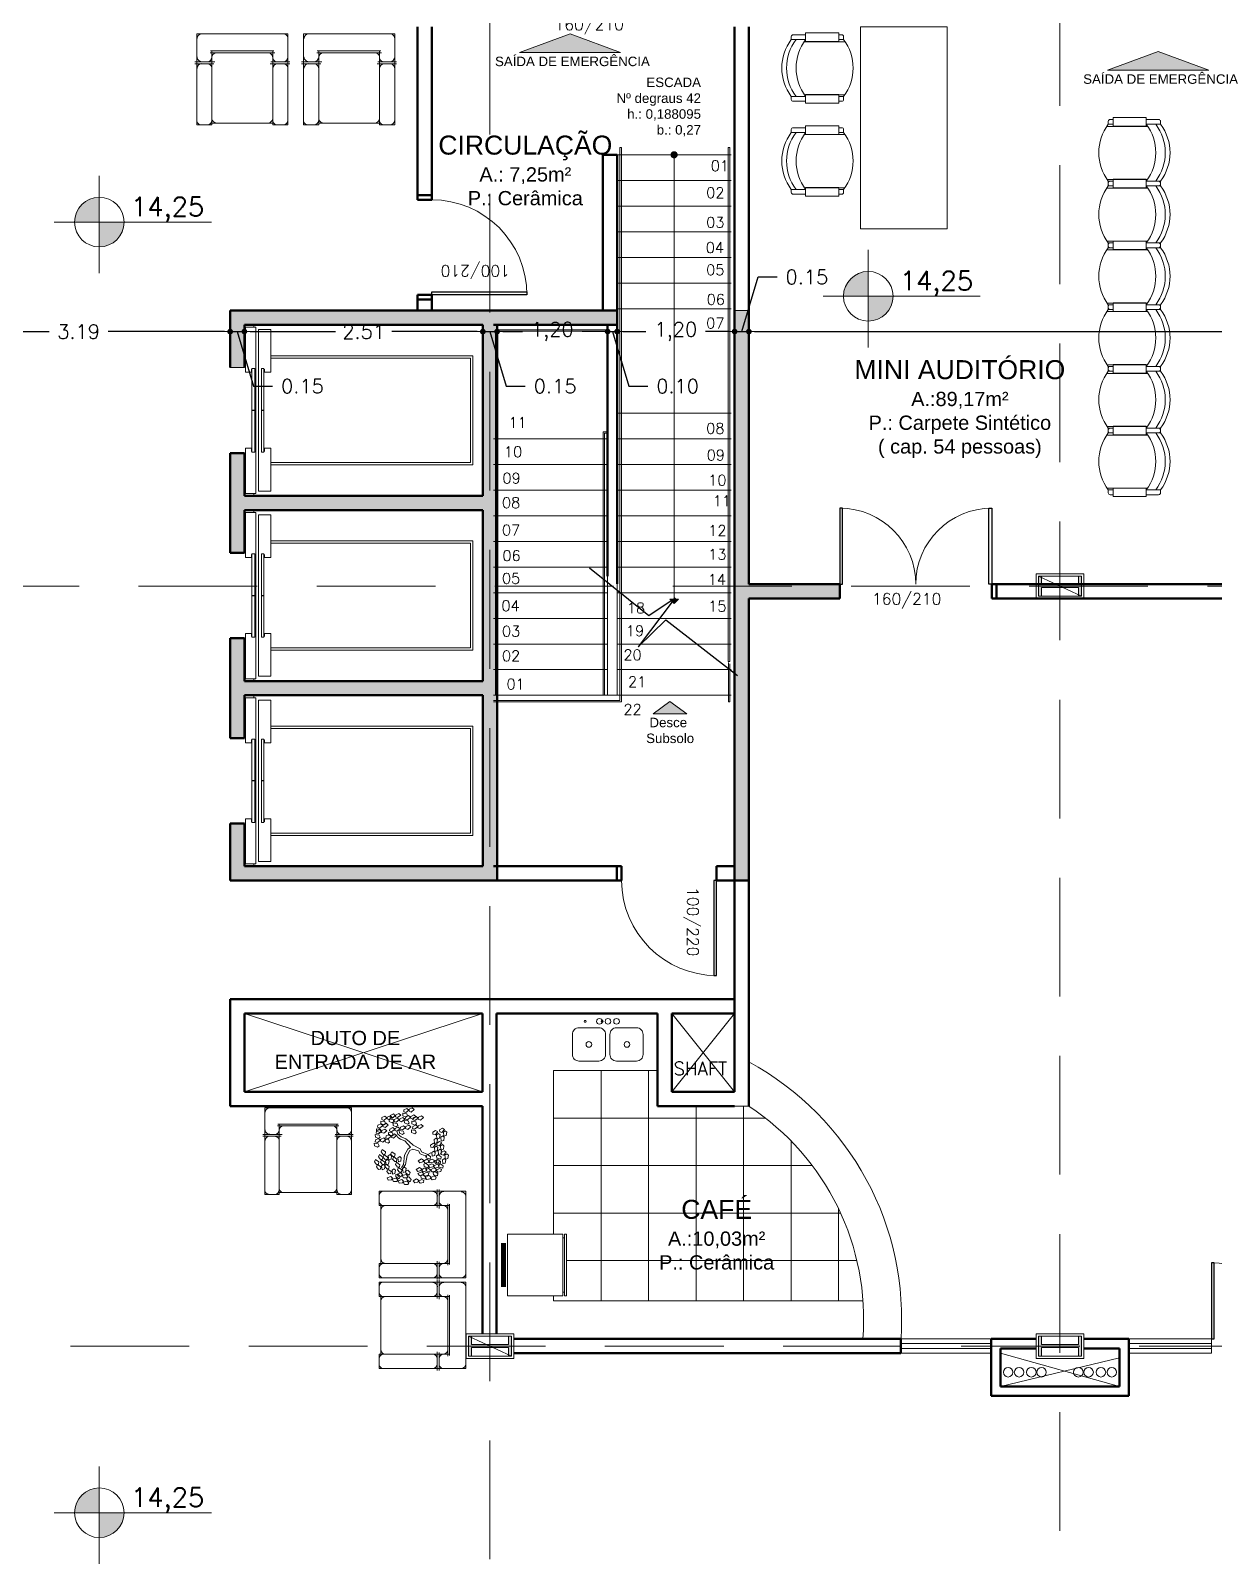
# Model space of a CAD drawing. Header units: millimetres. Extents: x 873 to 1072, y 159 to 369.
# Drawn here: x 946.45 to 958.9, y 314.03 to 330.17 of the extents above; entities that cross this region are included whole.
import ezdxf

# ---------------------------------------------------------------- set-up
doc = ezdxf.new("R2010")
doc.units = ezdxf.units.MM
doc.header["$LTSCALE"] = 10
doc.header["$PDMODE"] = 34
doc.linetypes.add('DASHDOT', pattern=[25.4, 12.7, -6.35, 0, -6.35])
doc.linetypes.add('DASHED2', pattern=[0.375, 0.25, -0.125])
doc.layers.get('0').update_dxf_attribs({"color": 90})
for name, color, linetype, lineweight in [('cinza 03', 252, 'Continuous', 13), ('COR1', 90, 'Continuous', 13), ('COR2', 90, 'Continuous', 9), ('COTA', 90, 'Continuous', 9), ('DIMS', 90, 'Continuous', 9), ('LIFTELE', 16, 'Continuous', 20), ('linha estutura', 252, 'Continuous', 13), ('MOB', 90, 'Continuous', 13), ('MOBILIAR', 90, 'Continuous', 13), ('PAREDES', 50, 'Continuous', 50), ('PAREDES 2', 50, 'Continuous', 50), ('Pilares', 16, 'Continuous', 20), ('Piso', 90, 'Continuous', 13), ('pn 02', 16, 'Continuous', 20), ('PN-01', 90, 'Continuous', 13), ('PN-03', 180, 'Continuous', 30), ('texto', 16, 'Continuous', 20), ('WALLS', 90, 'Continuous', 15)]:
    doc.layers.add(name, color=color, linetype=linetype, lineweight=lineweight)
doc.styles.get("Standard").update_dxf_attribs({"font": 'simplex.shx'})
doc.dimstyles.new('1-100', dxfattribs={"dimtxt": 0.15, "dimasz": 0.06, "dimexe": 0.2, "dimexo": 0.1, "dimgap": 0.1, "dimtad": 0, "dimzin": 0, "dimdsep": 46, "dimtxsty": 'Standard', "dimblk": 'DOT', "dimcen": 0.09, "dimclrd": 90, "dimclre": 90, "dimclrt": 16, "dimadec": 0, "dimazin": 0, "dimtfac": 1, "dimtofl": 0, "dimtmove": 0, "dimatfit": 3, "dimldrblk": 'DOT', "dimfxl": 0, "dimtolj": 1, "dimtzin": 0, "dimarcsym": 0})

# ---------------------------------------------------------------- blocks, each defined once
blk = doc.blocks.new('LIFTPLAN')
at = {"layer": 'LIFTELE', "color": 7, "linetype": 'Continuous'}
for p, q in [((-575, 0), (-575, 2125)), ((-575, 2125), (575, 2125)), ((-550, 0), (-550, 2100)), ((-550, 2100), (550, 2100)), ((550, 0), (550, 2100)), ((575, 0), (575, 2125)), ((-850, 0), (-400, 0)), ((-850, -130), (-850, 0)), ((-400, 0), (-400, -69)), ((400, 0), (850, 0)), ((400, -69), (400, 0)), ((850, 0), (850, -130)), ((875, -160), (-875, -160)), ((-875, -160), (-875, -269)), ((850, -130), (-850, -130)), ((-2, -75), (-439, -75)), ((-439, -75), (-439, -100)), ((-439, -100), (-2, -100)), ((-400, -69), (-432, -69)), ((-2, -100), (-2, -75)), ((2, -75), (439, -75)), ((2, -100), (2, -75)), ((439, -100), (2, -100)), ((432, -69), (400, -69)), ((439, -75), (439, -100)), ((875, -269), (875, -160)), ((-875, -180), (-900, -180)), ((-875, -269), (-400, -269)), ((-439, -170), (-2, -170)), ((-439, -200), (-439, -170)), ((-2, -200), (-439, -200)), ((-400, -206), (-432, -206)), ((-400, -269), (-400, -206)), ((-2, -170), (-2, -200)), ((439, -170), (2, -170)), ((2, -170), (2, -200)), ((2, -200), (439, -200)), ((400, -206), (400, -269)), ((432, -206), (400, -206)), ((400, -269), (875, -269)), ((439, -200), (439, -170)), ((900, -180), (875, -180))]:
    blk.add_line(p, q, dxfattribs=at)
blk = doc.blocks.new('sofa1l')
at = {"layer": 'COR1'}
for p, q in [((-0.339, 0.74), (0.341, 0.74)), ((-0.336, 0.76), (0.333, 0.76)), ((-0.32, -0.02), (-0.32, 0.76)), ((0.32, 0.76), (0.32, -0.02)), ((-0.5, 0.644), (-0.288, 0.644)), ((-0.5, 0.624), (-0.298, 0.624)), ((0.295, 0.624), (0.5, 0.624)), ((0.302, 0.644), (0.5, 0.644))]:
    blk.add_line(p, q, dxfattribs=at)
for centre, start, end in [((-0.424, 0.89), 90, 180), ((0.43, 0.89), 360, 90), ((-0.425, 0.696), 180, 270), ((-0.37, 0.694), 270, 360), ((-0.27, 0.69), 90, 180), ((0.27, 0.69), 360, 90), ((0.37, 0.694), 180, 270), ((0.43, 0.694), 270, 360), ((-0.425, 0.576), 90, 180), ((-0.37, 0.574), 360, 90), ((0.37, 0.574), 90, 180), ((0.43, 0.574), 360, 90), ((-0.43, 0.03), 180, 270), ((-0.37, 0.03), 270, 360), ((-0.27, 0.05), 180, 270), ((0.27, 0.05), 270, 360), ((0.37, 0.03), 180, 270), ((0.43, 0.03), 270, 360)]:
    blk.add_arc(centre, 0.05, start, end, dxfattribs=at)
at = {"layer": 'COR2'}
for p, q in [((-0.48, 0.94), (0.48, 0.94)), ((-0.48, -0.02), (-0.48, 0.94)), ((0.48, 0.94), (0.48, -0.02)), ((0.32, 0), (-0.32, 0)), ((-0.32, -0.02), (-0.48, -0.02)), ((0.48, -0.02), (0.32, -0.02))]:
    blk.add_line(p, q, dxfattribs=at)
blk = doc.blocks.new('geladeira')
at = {"layer": 'COR2'}
for p, q in [((-0.02, -0.05), (-0.02, 0)), ((-0.01, -0.05), (-0.01, 0)), ((0, -0.05), (0, 0)), ((0.01, -0.05), (0.01, 0)), ((0.02, -0.05), (0.02, 0)), ((0.03, -0.05), (0.03, 0)), ((0.04, -0.05), (0.04, 0)), ((0.05, -0.05), (0.05, 0)), ((0.06, -0.05), (0.06, 0)), ((0.07, -0.05), (0.07, 0)), ((0.08, -0.05), (0.08, 0)), ((0.09, -0.05), (0.09, 0)), ((0.1, -0.05), (0.1, 0)), ((0.11, -0.05), (0.11, 0)), ((0.12, -0.05), (0.12, 0)), ((0.13, -0.05), (0.13, 0)), ((0.14, -0.05), (0.14, 0)), ((0.15, -0.05), (0.15, 0)), ((0.16, -0.05), (0.16, 0)), ((0.17, -0.05), (0.17, 0)), ((0.18, -0.05), (0.18, 0)), ((0.19, -0.05), (0.19, 0)), ((0.2, -0.05), (0.2, 0)), ((0.21, -0.05), (0.21, 0)), ((0.22, -0.05), (0.22, 0)), ((0.23, -0.05), (0.23, 0)), ((0.24, -0.05), (0.24, 0)), ((0.25, -0.05), (0.25, 0)), ((0.26, -0.05), (0.26, 0)), ((0.27, -0.05), (0.27, 0)), ((0.28, -0.05), (0.28, 0)), ((0.29, -0.05), (0.29, 0)), ((0.3, -0.05), (0.3, 0)), ((0.31, -0.05), (0.31, 0)), ((0.32, -0.05), (0.32, 0)), ((0.33, -0.05), (0.33, 0)), ((0.34, -0.05), (0.34, 0)), ((0.35, -0.05), (0.35, 0)), ((0.36, -0.05), (0.36, 0)), ((0.37, -0.05), (0.37, 0)), ((0.38, -0.05), (0.38, 0)), ((0.39, -0.05), (0.39, 0)), ((0.4, -0.05), (0.4, 0)), ((0.41, -0.05), (0.41, 0)), ((0.42, -0.05), (0.42, 0)), ((0.43, -0.05), (0.43, 0)), ((0.53, -0.07), (-0.12, -0.07)), ((-0.12, -0.07), (-0.12, -0.65)), ((0.53, -0.65), (0.53, -0.07)), ((-0.12, -0.65), (0.53, -0.65)), ((-0.12, -0.67), (0.53, -0.67)), ((-0.12, -0.67), (-0.12, -0.69)), ((-0.12, -0.69), (0.53, -0.69)), ((-0.08, -0.65), (-0.08, -0.67)), ((0.49, -0.67), (0.49, -0.65)), ((0.53, -0.69), (0.53, -0.67))]:
    blk.add_line(p, q, dxfattribs=at)
blk = doc.blocks.new('CADEIRA AUDI')
at = {"layer": 'MOBILIAR'}
for p, q in [((0.1, 0.33), (0.1, 0.3)), ((0.15, 0.35), (0.12, 0.35)), ((0.5, 0.37), (0.15, 0.37)), ((0.15, 0.28), (0.15, 0.37)), ((0.5, 0.28), (0.5, 0.37)), ((0.63, 0.35), (0.5, 0.35)), ((0.65, 0.3), (0.65, 0.33)), ((0.084, 0.277), (0.516, 0.277)), ((0.15, 0.3), (0.1, 0.3)), ((0.5, 0.28), (0.15, 0.28)), ((0.65, 0.3), (0.5, 0.3)), ((0.087, -0.283), (0.513, -0.283)), ((0.1, -0.3), (0.15, -0.3)), ((0.1, -0.3), (0.1, -0.33)), ((0.15, -0.28), (0.5, -0.28)), ((0.15, -0.37), (0.15, -0.28)), ((0.5, -0.37), (0.5, -0.28)), ((0.5, -0.3), (0.65, -0.3)), ((0.65, -0.33), (0.65, -0.3)), ((0.12, -0.35), (0.15, -0.35)), ((0.15, -0.37), (0.5, -0.37)), ((0.5, -0.35), (0.63, -0.35))]:
    blk.add_line(p, q, dxfattribs=at)
for centre, radius, start, end in [((0.12, 0.33), 0.02, 90, 180), ((0.63, 0.33), 0.02, 0, 90), ((0.5, 0), 0.5, 143.1301, 216.8699), ((0.1, 0), 0.5, 323.1301, 36.8699), ((0.2, 0), 0.5, 323.1301, 36.8699), ((0.25, 0), 0.5, 323.1301, 36.8699), ((0.12, -0.33), 0.02, 180, 270), ((0.63, -0.33), 0.02, 270, 0)]:
    blk.add_arc(centre, radius, start, end, dxfattribs=at)
blk = doc.blocks.new('L', base_point=(1.368, 0.591))
for p, q in [((1.275, 0.567), (1.306, 0.592)), ((1.288, 0.517), (1.275, 0.567)), ((1.281, 0.65), (1.312, 0.675)), ((1.294, 0.6), (1.281, 0.65)), ((1.317, 0.508), (1.288, 0.517)), ((1.322, 0.591), (1.294, 0.6)), ((1.306, 0.592), (1.336, 0.538)), ((1.312, 0.675), (1.342, 0.621)), ((1.336, 0.538), (1.317, 0.508)), ((1.342, 0.621), (1.322, 0.591)), ((1.337, 0.489), (1.356, 0.548)), ((1.376, 0.484), (1.337, 0.489)), ((1.356, 0.548), (1.391, 0.554)), ((1.404, 0.527), (1.376, 0.484)), ((1.391, 0.554), (1.404, 0.527))]:
    blk.add_line(p, q)
blk = doc.blocks.new('Árvore-13')
for p, q in [((0.572, 0.715), (0.607, 0.819)), ((-0.795, 0.302), (-0.961, 0.415)), ((-0.795, 0.406), (-0.953, 0.499)), ((-0.357, 0.349), (-0.795, 0.406)), ((-0.366, 0.227), (-0.795, 0.302)), ((-0.129, 0.105), (-0.366, 0.227)), ((-0.068, 0.19), (-0.357, 0.349)), ((-0.068, -0.036), (-0.129, 0.105)), ((0.029, 0.068), (-0.068, 0.19)), ((0.029, 0.068), (0.318, 0.331)), ((0.116, -0.055), (0.283, 0.133)), ((0.283, 0.133), (0.423, 0.284)), ((0.318, 0.331), (0.405, 0.537)), ((0.405, 0.537), (0.484, 0.659)), ((0.423, 0.284), (0.502, 0.509)), ((0.484, 0.659), (0.572, 0.715)), ((0.502, 0.509), (0.633, 0.668)), ((0.633, 0.668), (0.782, 0.715)), ((-0.296, -0.392), (-0.418, -0.693)), ((-0.199, -0.449), (-0.313, -0.74)), ((-0.147, -0.299), (-0.296, -0.392)), ((-0.05, -0.383), (-0.199, -0.449)), ((-0.068, -0.036), (-0.147, -0.299)), ((0.116, -0.055), (-0.05, -0.383)), ((-0.313, -0.74), (-0.243, -0.89))]:
    blk.add_line(p, q)
at = {"xscale": 3.048, "yscale": 3.048, "zscale": 3.048}
for p, rotation in [((-0.716, 1.448), 295.0165150851705), ((-0.488, 1.26), 295.0165150851705), ((-0.252, 1.138), 295.0165150851705), ((0.169, 1.448), 190.1248425347958), ((0.581, 1.401), 190.1248425347958), ((0.852, 1.344), 190.1248425347958), ((1.211, 1.147), 190.1248425347958), ((-1.303, 0.884), 347.8021081598379), ((-1.128, 0.415), 347.8021081598379), ((-0.926, 0.959), 295.0165150851705), ((-0.848, 0.462), 295.0165150851705), ((-0.348, 0.687), 295.0165150851705), ((0.353, 0.95), 190.1248425347958), ((0.677, 0.781), 190.1248425347958), ((1.124, 0.565), 190.1248425347958), ((1.317, 0.753), 190.1248425347958), ((-1.443, 0.368), 347.8021081598379), ((0.765, 0.274), 190.1248425347958), ((0.8, -0.299), 190.1248425347958), ((1.203, -0.317), 190.1248425347958), ((1.246, 0.039), 190.1248425347958), ((1.579, 0.114), 190.1248425347958), ((-0.103, -0.899), 66.16076666471405), ((-0.453, -1.397), 66.16076666471405), ((-0.015, -1.19), 66.16076666471405), ((0.502, -1.003), 66.16076666471405), ((0.616, -1.322), 66.16076666471405)]:
    blk.add_blockref('L', p, dxfattribs=dict(at, rotation=rotation))
for p in [(-1.391, -0.308), (-1.233, -0.881), (-1.049, -0.533), (-0.848, -0.449), (-0.445, -0.543), (-0.874, -1.134), (-0.672, -1.021), (-0.453, -1.04)]:
    blk.add_blockref('L', p, dxfattribs=at)
blk = doc.blocks.new('_DOT')
at = {"color": 0, "linetype": 'ByBlock'}
blk.add_line((-0.5, 0), (-1, 0), dxfattribs=at)
at = {"color": 0, "linetype": 'ByBlock', "const_width": 0.5}
blk.add_lwpolyline([(-0.25, 0, 1), (0.25, 0, 1)], format="xyb", close=True, dxfattribs=at)
blk = doc.blocks.new('*D75')
at = {"layer": 'COTA', "color": 90, "lineweight": -2}
for p, q in [((945.355, 326.977), (945.355, 326.806)), ((945.415, 327.006), (946.639, 327.006)), ((948.485, 327.006), (947.26, 327.006)), ((948.545, 326.977), (948.545, 326.806))]:
    blk.add_line(p, q, dxfattribs=at)
at = {"layer": 'Defpoints', "color": 0}
for p in [(945.355, 327.077), (948.545, 327.077), (948.545, 327.006)]:
    blk.add_point(p, dxfattribs=at)
at = {"layer": 'COTA', "color": 90, "lineweight": -2, "xscale": 0.06, "yscale": 0.06, "zscale": 0.06, "rotation": 180}
blk.add_blockref('_DOT', (945.355, 327.006), dxfattribs=at)
at = {"layer": 'COTA', "color": 90, "lineweight": -2, "xscale": 0.06, "yscale": 0.06, "zscale": 0.06}
blk.add_blockref('_DOT', (948.545, 327.006), dxfattribs=at)
at = {"layer": 'COTA', "color": 16, "insert": (946.95, 327.006), "char_height": 0.15, "attachment_point": 5}
blk.add_mtext('\\A1;3.19', dxfattribs=at)
blk = doc.blocks.new('*D76')
at = {"layer": 'COTA', "color": 90, "lineweight": -2}
for p, q in [((948.485, 327.006), (948.425, 327.006)), ((948.545, 327.006), (948.695, 327.006)), ((948.545, 326.977), (948.545, 326.806)), ((948.62, 327.006), (948.792, 326.431)), ((948.695, 326.977), (948.695, 326.806)), ((948.755, 327.006), (948.815, 327.006)), ((948.792, 326.431), (948.992, 326.431))]:
    blk.add_line(p, q, dxfattribs=at)
at = {"layer": 'Defpoints', "color": 0}
for p in [(948.545, 327.077), (948.695, 327.077), (948.695, 327.006)]:
    blk.add_point(p, dxfattribs=at)
at = {"layer": 'COTA', "color": 90, "lineweight": -2, "xscale": 0.06, "yscale": 0.06, "zscale": 0.06}
blk.add_blockref('_DOT', (948.545, 327.006), dxfattribs=at)
at = {"layer": 'COTA', "color": 90, "lineweight": -2, "xscale": 0.06, "yscale": 0.06, "zscale": 0.06, "rotation": 180}
blk.add_blockref('_DOT', (948.695, 327.006), dxfattribs=at)
at = {"layer": 'COTA', "color": 16, "insert": (949.306, 326.431), "char_height": 0.15, "attachment_point": 5}
blk.add_mtext('\\A1;0.15', dxfattribs=at)
blk = doc.blocks.new('*D77')
at = {"layer": 'COTA', "color": 90, "lineweight": -2}
for p, q in [((948.695, 326.977), (948.695, 326.806)), ((948.755, 327.006), (949.653, 327.006)), ((951.145, 327.006), (950.246, 327.006)), ((951.205, 326.977), (951.205, 326.806))]:
    blk.add_line(p, q, dxfattribs=at)
at = {"layer": 'Defpoints', "color": 0}
for p in [(948.695, 327.077), (951.205, 327.077), (951.205, 327.006)]:
    blk.add_point(p, dxfattribs=at)
at = {"layer": 'COTA', "color": 90, "lineweight": -2, "xscale": 0.06, "yscale": 0.06, "zscale": 0.06, "rotation": 180}
blk.add_blockref('_DOT', (948.695, 327.006), dxfattribs=at)
at = {"layer": 'COTA', "color": 90, "lineweight": -2, "xscale": 0.06, "yscale": 0.06, "zscale": 0.06}
blk.add_blockref('_DOT', (951.205, 327.006), dxfattribs=at)
at = {"layer": 'COTA', "color": 16, "insert": (949.95, 327.006), "char_height": 0.15, "attachment_point": 5}
blk.add_mtext('\\A1;2.51', dxfattribs=at)
blk = doc.blocks.new('*D78')
at = {"layer": 'COTA', "color": 90, "lineweight": -2}
for p, q in [((951.145, 327.006), (951.085, 327.006)), ((951.205, 327.006), (951.355, 327.006)), ((951.205, 326.977), (951.205, 326.806)), ((951.28, 327.006), (951.452, 326.431)), ((951.355, 326.977), (951.355, 326.806)), ((951.415, 327.006), (951.475, 327.006)), ((951.452, 326.431), (951.652, 326.431))]:
    blk.add_line(p, q, dxfattribs=at)
at = {"layer": 'Defpoints', "color": 0}
for p in [(951.205, 327.077), (951.355, 327.077), (951.355, 327.006)]:
    blk.add_point(p, dxfattribs=at)
at = {"layer": 'COTA', "color": 90, "lineweight": -2, "xscale": 0.06, "yscale": 0.06, "zscale": 0.06}
blk.add_blockref('_DOT', (951.205, 327.006), dxfattribs=at)
at = {"layer": 'COTA', "color": 90, "lineweight": -2, "xscale": 0.06, "yscale": 0.06, "zscale": 0.06, "rotation": 180}
blk.add_blockref('_DOT', (951.355, 327.006), dxfattribs=at)
at = {"layer": 'COTA', "color": 16, "insert": (951.966, 326.431), "char_height": 0.15, "attachment_point": 5}
blk.add_mtext('\\A1;0.15', dxfattribs=at)
blk = doc.blocks.new('*D79')
at = {"layer": 'COTA', "color": 90, "lineweight": -2}
for p, q in [((951.355, 326.977), (951.355, 326.806)), ((951.415, 327.006), (951.622, 327.006)), ((952.458, 327.006), (952.25, 327.006)), ((952.518, 326.977), (952.518, 326.806))]:
    blk.add_line(p, q, dxfattribs=at)
at = {"layer": 'Defpoints', "color": 0}
for p in [(951.355, 327.077), (952.518, 327.077), (952.518, 327.006)]:
    blk.add_point(p, dxfattribs=at)
at = {"layer": 'COTA', "color": 90, "lineweight": -2, "xscale": 0.06, "yscale": 0.06, "zscale": 0.06, "rotation": 180}
blk.add_blockref('_DOT', (951.355, 327.006), dxfattribs=at)
at = {"layer": 'COTA', "color": 90, "lineweight": -2, "xscale": 0.06, "yscale": 0.06, "zscale": 0.06}
blk.add_blockref('_DOT', (952.518, 327.006), dxfattribs=at)
at = {"layer": 'COTA', "color": 16, "insert": (951.936, 327.006), "char_height": 0.15, "attachment_point": 5}
blk.add_mtext('\\A1;1,20', dxfattribs=at)
blk = doc.blocks.new('*D80')
at = {"layer": 'COTA', "color": 90, "lineweight": -2}
for p, q in [((952.458, 327.006), (952.398, 327.006)), ((952.518, 327.006), (952.618, 327.006)), ((952.518, 326.977), (952.518, 326.806)), ((952.568, 327.006), (952.74, 326.431)), ((952.618, 326.977), (952.618, 326.806)), ((952.678, 327.006), (952.738, 327.006)), ((952.74, 326.431), (952.94, 326.431))]:
    blk.add_line(p, q, dxfattribs=at)
at = {"layer": 'Defpoints', "color": 0}
for p in [(952.518, 327.077), (952.618, 327.077), (952.618, 327.006)]:
    blk.add_point(p, dxfattribs=at)
at = {"layer": 'COTA', "color": 90, "lineweight": -2, "xscale": 0.06, "yscale": 0.06, "zscale": 0.06}
blk.add_blockref('_DOT', (952.518, 327.006), dxfattribs=at)
at = {"layer": 'COTA', "color": 90, "lineweight": -2, "xscale": 0.06, "yscale": 0.06, "zscale": 0.06, "rotation": 180}
blk.add_blockref('_DOT', (952.618, 327.006), dxfattribs=at)
at = {"layer": 'COTA', "color": 16, "insert": (953.255, 326.431), "char_height": 0.15, "attachment_point": 5}
blk.add_mtext('\\A1;0.10', dxfattribs=at)
blk = doc.blocks.new('*D81')
at = {"layer": 'COTA', "color": 90, "lineweight": -2}
for p, q in [((952.618, 326.977), (952.618, 326.806)), ((952.678, 327.006), (952.922, 327.006)), ((953.795, 327.006), (953.55, 327.006)), ((953.855, 326.977), (953.855, 326.806))]:
    blk.add_line(p, q, dxfattribs=at)
at = {"layer": 'Defpoints', "color": 0}
for p in [(952.618, 327.077), (953.855, 327.077), (953.855, 327.006)]:
    blk.add_point(p, dxfattribs=at)
at = {"layer": 'COTA', "color": 90, "lineweight": -2, "xscale": 0.06, "yscale": 0.06, "zscale": 0.06, "rotation": 180}
blk.add_blockref('_DOT', (952.618, 327.006), dxfattribs=at)
at = {"layer": 'COTA', "color": 90, "lineweight": -2, "xscale": 0.06, "yscale": 0.06, "zscale": 0.06}
blk.add_blockref('_DOT', (953.855, 327.006), dxfattribs=at)
at = {"layer": 'COTA', "color": 16, "insert": (953.236, 327.006), "char_height": 0.15, "attachment_point": 5}
blk.add_mtext('\\A1;1,20', dxfattribs=at)
blk = doc.blocks.new('*D82')
at = {"layer": 'COTA', "color": 90, "lineweight": -2}
for p, q in [((953.93, 327.006), (954.102, 327.581)), ((954.102, 327.581), (954.302, 327.581)), ((954.005, 327.106), (954.005, 327.206)), ((953.795, 327.006), (953.735, 327.006)), ((953.855, 327.006), (954.005, 327.006)), ((953.855, 326.977), (953.855, 326.806)), ((954.065, 327.006), (954.125, 327.006))]:
    blk.add_line(p, q, dxfattribs=at)
at = {"layer": 'Defpoints', "color": 0}
for p in [(953.855, 327.077), (954.005, 327.006), (954.005, 327.006)]:
    blk.add_point(p, dxfattribs=at)
at = {"layer": 'COTA', "color": 90, "lineweight": -2, "xscale": 0.06, "yscale": 0.06, "zscale": 0.06}
blk.add_blockref('_DOT', (953.855, 327.006), dxfattribs=at)
at = {"layer": 'COTA', "color": 90, "lineweight": -2, "xscale": 0.06, "yscale": 0.06, "zscale": 0.06, "rotation": 180}
blk.add_blockref('_DOT', (954.005, 327.006), dxfattribs=at)
at = {"layer": 'COTA', "color": 16, "insert": (954.616, 327.581), "char_height": 0.15, "attachment_point": 5}
blk.add_mtext('\\A1;0.15', dxfattribs=at)
blk = doc.blocks.new('*D83')
at = {"layer": 'COTA', "color": 90, "lineweight": -2}
for p, q in [((954.005, 327.106), (954.005, 327.206)), ((954.065, 327.006), (961.219, 327.006)), ((969.145, 327.006), (961.99, 327.006)), ((969.205, 326.906), (969.205, 326.806))]:
    blk.add_line(p, q, dxfattribs=at)
at = {"layer": 'Defpoints', "color": 0}
for p in [(954.005, 327.006), (969.205, 327.006), (969.205, 327.006)]:
    blk.add_point(p, dxfattribs=at)
at = {"layer": 'COTA', "color": 90, "lineweight": -2, "xscale": 0.06, "yscale": 0.06, "zscale": 0.06, "rotation": 180}
blk.add_blockref('_DOT', (954.005, 327.006), dxfattribs=at)
at = {"layer": 'COTA', "color": 90, "lineweight": -2, "xscale": 0.06, "yscale": 0.06, "zscale": 0.06}
blk.add_blockref('_DOT', (969.205, 327.006), dxfattribs=at)
at = {"layer": 'COTA', "color": 16, "insert": (961.605, 327.006), "char_height": 0.15, "attachment_point": 5}
blk.add_mtext('\\A1;15.20', dxfattribs=at)

msp = doc.modelspace()

# ---------------------------------------------------------------- hatches: boundary and pattern name
at = {"layer": 'cinza 03'}
h = msp.add_hatch(color=256, dxfattribs=at)
h.paths.add_polyline_path([(947.168, 328.419, 0.414214), (946.907, 328.158), (947.168, 328.158)])
h.paths.add_polyline_path([(947.168, 327.896, 0.414214), (947.43, 328.158), (947.168, 328.158)])
h = msp.add_hatch(color=256, dxfattribs=at)
h.paths.add_polyline_path([(955.262, 327.64, 0.414214), (955, 327.378), (955.262, 327.378)])
h.paths.add_polyline_path([(955.262, 327.117, 0.414214), (955.523, 327.378), (955.262, 327.378)])
h = msp.add_hatch(color=256, dxfattribs=at)
h.paths.add_polyline_path([(951.28, 327.227), (948.545, 327.227), (948.545, 326.627), (948.695, 326.627), (948.695, 327.077), (951.205, 327.077), (951.205, 325.277), (948.695, 325.277), (948.695, 325.727), (948.545, 325.727), (948.545, 324.677), (948.695, 324.677), (948.695, 325.127), (951.205, 325.127), (951.205, 324.327), (951.28, 324.327)])
h.paths.add_polyline_path([(952.618, 327.227), (951.28, 327.227), (951.28, 324.327), (951.338, 324.327), (951.338, 327.025), (951.355, 327.025), (951.355, 327.077), (952.618, 327.077)])
h.paths.add_polyline_path([(951.28, 324.327), (951.205, 324.327), (951.205, 323.327), (948.695, 323.327), (948.695, 323.777), (948.545, 323.777), (948.545, 322.727), (948.695, 322.727), (948.695, 323.177), (951.205, 323.177), (951.205, 321.377), (948.695, 321.377), (948.695, 321.827), (948.545, 321.827), (948.545, 321.227), (951.28, 321.227)])
h.paths.add_polyline_path([(951.355, 323.177), (951.338, 323.177), (951.338, 324.327), (951.28, 324.327), (951.28, 321.227), (951.355, 321.227)])
h.paths.add_polyline_path([(954.005, 324.197), (954.962, 324.197), (954.962, 324.327), (953.855, 324.327), (953.855, 321.227), (954.005, 321.227)])
h.paths.add_polyline_path([(954.005, 327.077), (954.005, 327.227), (953.855, 327.227), (953.855, 324.327), (954.962, 324.327), (954.962, 324.347), (954.005, 324.347)])
h = msp.add_hatch(dxfattribs=at)
h.set_pattern_fill('_USER', color=256, scale=0.5, style=0, double=1, pattern_type=0)
h.set_pattern_definition([(0, (951.9496, 319.22663), (0, 0.5), []), (90, (951.9496, 319.22663), (-0.5, 3e-17), [])])
h.paths.add_polyline_path([(954.005, 318.852), (953.855, 318.852), (953.045, 318.852), (953.045, 319.227), (951.95, 319.227), (951.95, 317.505), (952.046, 317.505), (952.046, 317.465), (952.066, 317.465), (952.066, 317.505), (952.086, 317.505), (952.086, 316.855), (952.066, 316.855), (952.066, 316.895), (952.046, 316.895), (952.046, 316.855), (951.95, 316.855), (951.95, 316.802), (955.207, 316.802, 0.234375)])
h.paths.add_polyline_path([(953.023, 317.916), (954.309, 317.916), (954.309, 316.944), (953.023, 316.944)], flags=24)
h = msp.add_hatch(color=256, dxfattribs=at)
h.paths.add_polyline_path([(947.168, 314.833, 0.414214), (946.907, 314.572), (947.168, 314.572)])
h.paths.add_polyline_path([(947.168, 314.31, 0.414214), (947.43, 314.572), (947.168, 314.572)])
at = {"layer": 'Pilares'}
for points in [[(957.055, 324.432), (957.055, 324.222), (957.085, 324.222), (957.085, 324.312), (957.475, 324.312), (957.475, 324.222), (957.505, 324.222), (957.505, 324.432), (957.475, 324.432), (957.475, 324.342), (957.085, 324.342), (957.085, 324.432)], [(951.055, 316.432), (951.055, 316.222), (951.085, 316.222), (951.085, 316.312), (951.475, 316.312), (951.475, 316.222), (951.505, 316.222), (951.505, 316.432), (951.475, 316.432), (951.475, 316.342), (951.085, 316.342), (951.085, 316.432)], [(957.055, 316.432), (957.055, 316.222), (957.085, 316.222), (957.085, 316.312), (957.475, 316.312), (957.475, 316.222), (957.505, 316.222), (957.505, 316.432), (957.475, 316.432), (957.475, 316.342), (957.085, 316.342), (957.085, 316.432)]]:
    msp.add_hatch(color=256, dxfattribs=at).paths.add_polyline_path(points)
at = {"layer": 'PN-01'}
for points in [[(952.123, 330.141), (951.59, 329.943), (952.655, 329.943)], [(958.314, 329.956), (957.781, 329.758), (958.846, 329.758)], [(953.218, 324.144), (953.173, 324.19), (953.263, 324.19)], [(953.174, 323.113), (953.352, 322.982), (952.997, 322.982)]]:
    msp.add_hatch(color=256, dxfattribs=at).paths.add_polyline_path(points)

# ---------------------------------------------------------------- linework, layer by layer
at = {"layer": 'cinza 03'}
for p, q in [((953.855, 327.227), (954.005, 327.227)), ((952.943, 323.717), (952.95, 323.717)), ((951.2, 319.827), (948.695, 319.002)), ((948.695, 319.827), (951.2, 319.002)), ((953.195, 319.827), (953.855, 319.002)), ((953.855, 319.827), (953.195, 319.002)), ((958.874, 316.402), (958.874, 316.252)), ((957.905, 315.902), (956.655, 316.252)), ((956.655, 315.902), (957.905, 316.202))]:
    msp.add_line(p, q, dxfattribs=at)
for centre in [(956.734, 316.051), (956.849, 316.051), (956.978, 316.051), (957.086, 316.051), (957.473, 316.051), (957.581, 316.051), (957.711, 316.051), (957.825, 316.051)]:
    msp.add_circle(centre, 0.05, dxfattribs=at)
for centre, radius, start, end in [((950.668, 327.393), 1, 0, 90), ((954.962, 324.347), 0.8, 0, 90), ((956.562, 324.347), 0.8, 90, 180), ((953.666, 321.227), 1, 180, 270), ((958.874, 316.402), 0.8, 0, 90)]:
    msp.add_arc(centre, radius, start, end, dxfattribs=at)
at = {"layer": 'COTA'}
for p, q in [((947.168, 328.645), (947.168, 327.62)), ((946.694, 328.158), (948.347, 328.158)), ((955.262, 327.866), (955.262, 326.84)), ((954.787, 327.378), (956.44, 327.378)), ((947.168, 315.06), (947.168, 314.034)), ((946.694, 314.572), (948.347, 314.572))]:
    msp.add_line(p, q, dxfattribs=at)
for centre in [(947.168, 328.158), (955.262, 327.378), (947.168, 314.572)]:
    msp.add_circle(centre, 0.261, dxfattribs=at)
at = {"layer": 'linha estutura', "linetype": 'DASHED2', "ltscale": 0.5}
for p, q in [((957.28, 301.256), (957.28, 331.656)), ((951.28, 300.957), (951.28, 331.556)), ((904.456, 324.327), (989.796, 324.327)), ((907.49, 316.327), (990.814, 316.327))]:
    msp.add_line(p, q, dxfattribs=at)
at = {"layer": 'MOB'}
for p, q in [((951.95, 319.227), (951.95, 317.505)), ((953.045, 319.227), (951.95, 319.227)), ((951.95, 316.855), (951.95, 316.802)), ((955.207, 316.802), (951.95, 316.802))]:
    msp.add_line(p, q, dxfattribs=at)
for points in [[(952.497, 319.397), (952.497, 319.607, 0.414214), (952.427, 319.677), (952.217, 319.677, 0.414214), (952.147, 319.607), (952.147, 319.397, 0.414214), (952.217, 319.327), (952.427, 319.327, 0.414214)], [(952.542, 319.397), (952.542, 319.607, -0.414214), (952.612, 319.677), (952.822, 319.677, -0.414214), (952.892, 319.607), (952.892, 319.397, -0.414214), (952.822, 319.327), (952.612, 319.327, -0.414214)]]:
    msp.add_lwpolyline(points, format="xyb", close=True, dxfattribs=at)
for centre, radius in [((952.281, 319.745), 0.01), ((952.432, 319.745), 0.03), ((952.461, 319.745), 0.01), ((952.522, 319.745), 0.03), ((952.612, 319.745), 0.03), ((952.321, 319.502), 0.03), ((952.722, 319.502), 0.03)]:
    msp.add_circle(centre, radius, dxfattribs=at)
for radius, end in [(3.074, 61.5269), (2.674, 56.766)]:
    msp.add_arc((952.539, 316.615), radius, 355.4249, end, dxfattribs=at)
at = {"layer": 'PAREDES'}
for p, q in [((950.668, 328.443), (950.518, 328.443)), ((950.668, 328.393), (950.518, 328.393)), ((950.668, 328.393), (950.518, 328.393)), ((950.668, 328.393), (950.518, 328.393)), ((950.668, 327.393), (950.518, 327.393)), ((950.668, 327.393), (950.518, 327.393)), ((950.668, 327.343), (950.518, 327.343)), ((951.318, 321.377), (952.666, 321.377)), ((952.616, 321.227), (952.616, 321.377)), ((952.666, 321.227), (952.666, 321.377)), ((952.666, 321.227), (952.666, 321.377)), ((952.666, 321.227), (952.666, 321.377)), ((953.666, 321.227), (953.666, 321.377)), ((953.666, 321.227), (953.666, 321.377)), ((953.666, 321.377), (953.855, 321.377)), ((951.318, 321.227), (952.666, 321.227)), ((953.666, 321.227), (954.005, 321.227))]:
    msp.add_line(p, q, dxfattribs=at)
at = {"layer": 'PAREDES', "linetype": 'Continuous'}
msp.add_line((951.355, 327.077), (951.355, 321.227), dxfattribs=at)
at = {"layer": 'PAREDES 2'}
for p, q in [((950.518, 328.393), (950.518, 330.214)), ((950.668, 328.393), (950.668, 330.214)), ((953.855, 330.214), (953.855, 327.227)), ((954.005, 330.214), (954.005, 324.347)), ((952.468, 327.227), (952.468, 328.867)), ((952.618, 328.867), (952.468, 328.867)), ((952.618, 324.35), (952.618, 328.867)), ((950.518, 327.227), (950.518, 327.393)), ((950.668, 327.227), (950.668, 327.393)), ((948.545, 327.227), (948.545, 326.627)), ((948.545, 327.227), (952.618, 327.227)), ((953.855, 327.227), (953.855, 321.227)), ((954.005, 327.227), (954.005, 324.347)), ((951.205, 327.077), (948.695, 327.077)), ((948.695, 327.077), (948.695, 326.627)), ((951.205, 325.277), (951.205, 327.077)), ((951.318, 327.077), (952.618, 327.077)), ((952.518, 324.43), (952.518, 327.077)), ((954.005, 324.347), (954.005, 327.077)), ((954.005, 324.347), (954.005, 327.077)), ((948.545, 325.727), (948.695, 325.727)), ((948.545, 325.727), (948.545, 324.677)), ((948.695, 325.727), (948.695, 325.277)), ((948.695, 325.277), (951.205, 325.277)), ((948.695, 325.127), (951.205, 325.127)), ((948.695, 325.127), (948.695, 324.677)), ((951.205, 325.127), (951.205, 323.327)), ((948.545, 324.677), (948.695, 324.677)), ((954.005, 324.347), (954.962, 324.347)), ((954.962, 324.347), (954.962, 324.197)), ((956.562, 324.347), (956.562, 324.197)), ((956.562, 324.347), (969.355, 324.347)), ((956.612, 324.347), (956.612, 324.197)), ((954.005, 319.002), (954.005, 324.197)), ((954.005, 324.197), (954.962, 324.197)), ((954.005, 319.002), (954.005, 324.197)), ((954.005, 324.197), (954.005, 319.002)), ((954.005, 324.197), (954.005, 318.852)), ((956.562, 324.197), (966.055, 324.197)), ((948.695, 323.777), (948.545, 323.777)), ((948.545, 323.777), (948.545, 322.727)), ((948.695, 323.777), (948.695, 323.327)), ((951.205, 323.327), (948.695, 323.327)), ((951.205, 323.177), (948.695, 323.177)), ((948.695, 323.177), (948.695, 322.727)), ((951.205, 321.377), (951.205, 323.177)), ((948.695, 322.727), (948.545, 322.727)), ((948.545, 321.827), (948.695, 321.827)), ((948.545, 321.827), (948.545, 321.227)), ((948.695, 321.827), (948.695, 321.377)), ((951.205, 321.377), (948.695, 321.377)), ((948.695, 321.377), (951.205, 321.377)), ((951.355, 321.227), (948.545, 321.227)), ((953.855, 321.227), (953.855, 319.002)), ((953.855, 319.977), (948.545, 319.977)), ((948.545, 319.977), (948.545, 318.852)), ((948.695, 319.827), (948.695, 319.002)), ((951.2, 319.827), (948.695, 319.827)), ((951.2, 319.827), (951.2, 319.002)), ((951.35, 319.827), (951.35, 316.457)), ((953.045, 319.827), (951.35, 319.827)), ((953.045, 319.827), (953.045, 318.852)), ((953.855, 319.827), (953.195, 319.827)), ((953.195, 319.827), (953.195, 319.002)), ((953.855, 319.002), (953.855, 319.364)), ((948.695, 319.002), (951.2, 319.002)), ((950.945, 319.002), (951.2, 319.002)), ((953.195, 319.002), (953.855, 319.002)), ((948.545, 318.852), (951.2, 318.852)), ((951.2, 318.852), (951.2, 316.457)), ((953.045, 318.852), (953.855, 318.852)), ((955.606, 316.402), (951.53, 316.402)), ((955.606, 316.402), (955.606, 316.252)), ((956.555, 315.802), (956.555, 316.402)), ((956.555, 316.402), (957.03, 316.402)), ((956.655, 315.902), (956.655, 316.302)), ((956.655, 316.302), (957.03, 316.302)), ((957.53, 316.402), (958.005, 316.402)), ((957.53, 316.302), (957.905, 316.302)), ((957.905, 315.902), (957.905, 316.302)), ((958.005, 315.802), (958.005, 316.402)), ((955.606, 316.252), (951.53, 316.252)), ((958.005, 315.802), (956.555, 315.802)), ((957.905, 315.902), (956.655, 315.902))]:
    msp.add_line(p, q, dxfattribs=at)
at = {"layer": 'Pilares'}
for p, q in [((957.03, 324.457), (957.03, 324.197)), ((957.03, 324.457), (957.53, 324.457)), ((957.055, 324.432), (957.505, 324.432)), ((957.505, 324.222), (957.055, 324.432)), ((957.53, 324.457), (957.53, 324.197)), ((957.03, 324.197), (957.53, 324.197)), ((957.055, 324.222), (957.505, 324.222)), ((951.03, 316.457), (951.03, 316.197)), ((951.03, 316.457), (951.53, 316.457)), ((951.055, 316.432), (951.505, 316.432)), ((951.505, 316.222), (951.055, 316.432)), ((951.53, 316.457), (951.53, 316.197)), ((957.03, 316.457), (957.03, 316.197)), ((957.03, 316.457), (957.53, 316.457)), ((957.055, 316.432), (957.505, 316.432)), ((957.53, 316.457), (957.53, 316.197)), ((951.03, 316.197), (951.53, 316.197)), ((951.055, 316.222), (951.505, 316.222)), ((957.03, 316.197), (957.53, 316.197)), ((957.055, 316.222), (957.505, 316.222))]:
    msp.add_line(p, q, dxfattribs=at)
at = {"layer": 'Pilares', "linetype": 'Continuous'}
for p, q in [((957.085, 324.342), (957.085, 324.432)), ((957.085, 324.342), (957.475, 324.342)), ((957.475, 324.342), (957.475, 324.432)), ((957.085, 324.222), (957.085, 324.312)), ((957.085, 324.312), (957.475, 324.312)), ((957.475, 324.222), (957.475, 324.312)), ((951.085, 316.342), (951.085, 316.432)), ((951.475, 316.342), (951.475, 316.432)), ((957.085, 316.342), (957.085, 316.432)), ((957.475, 316.342), (957.475, 316.432)), ((951.085, 316.342), (951.475, 316.342)), ((951.085, 316.222), (951.085, 316.312)), ((951.085, 316.312), (951.475, 316.312)), ((951.475, 316.222), (951.475, 316.312)), ((957.085, 316.342), (957.475, 316.342)), ((957.085, 316.222), (957.085, 316.312)), ((957.085, 316.312), (957.475, 316.312)), ((957.475, 316.222), (957.475, 316.312))]:
    msp.add_line(p, q, dxfattribs=at)
for points in [[(957.085, 324.432), (957.055, 324.432), (957.055, 324.222), (957.085, 324.222)], [(957.475, 324.222), (957.505, 324.222), (957.505, 324.432), (957.475, 324.432)], [(951.085, 316.432), (951.055, 316.432), (951.055, 316.222), (951.085, 316.222)], [(951.475, 316.222), (951.505, 316.222), (951.505, 316.432), (951.475, 316.432)], [(957.085, 316.432), (957.055, 316.432), (957.055, 316.222), (957.085, 316.222)], [(957.475, 316.222), (957.505, 316.222), (957.505, 316.432), (957.475, 316.432)]]:
    msp.add_lwpolyline(points, dxfattribs=at)
at = {"layer": 'Piso'}
msp.add_lwpolyline([(955.181, 330.214), (956.091, 330.214), (956.091, 328.087), (955.181, 328.087)], close=True, dxfattribs=at)
at = {"layer": 'pn 02'}
for p, q in [((952.618, 328.867), (953.818, 328.867)), ((952.618, 328.597), (953.818, 328.597)), ((952.618, 328.327), (953.818, 328.327)), ((952.618, 328.057), (953.818, 328.057)), ((952.618, 327.787), (953.818, 327.787)), ((952.618, 327.517), (953.818, 327.517)), ((952.618, 327.247), (953.818, 327.247)), ((952.618, 326.147), (953.818, 326.147)), ((952.618, 325.877), (953.818, 325.877)), ((952.618, 325.607), (953.818, 325.607)), ((952.618, 325.337), (953.818, 325.337)), ((952.618, 325.067), (953.818, 325.067)), ((952.618, 324.797), (953.818, 324.797)), ((952.618, 324.527), (953.818, 324.527)), ((952.734, 324.257), (953.818, 324.257)), ((953.146, 323.987), (953.818, 323.987)), ((953.539, 323.717), (953.818, 323.717)), ((952.665, 323.107), (952.648, 323.107)), ((953.806, 323.107), (953.79, 323.107))]:
    msp.add_line(p, q, dxfattribs=at)
for points in [[(952.648, 324.326), (952.648, 328.943), (952.665, 328.943), (952.665, 324.313)], [(951.338, 323.177), (951.338, 327.025), (952.518, 327.025)], [(952.518, 327.009), (951.355, 327.009), (951.355, 323.177)], [(952.471, 323.177), (952.471, 325.951), (952.518, 325.951)], [(952.518, 325.935), (952.487, 325.935), (952.487, 323.177)], [(951.318, 323.123), (952.648, 323.123), (952.648, 324.326)], [(952.665, 324.313), (952.665, 323.107)], [(953.79, 323.107), (953.79, 323.522)], [(953.806, 323.51), (953.806, 323.107)], [(952.665, 323.107), (951.318, 323.107)]]:
    msp.add_lwpolyline(points, dxfattribs=at)
msp.add_lwpolyline([(953.787, 328.943), (953.803, 328.943), (953.803, 323.532), (953.787, 323.532)], close=True, dxfattribs=at)
at = {"layer": 'PN-01'}
for p, q in [((953.218, 328.867), (953.218, 324.167)), ((951.318, 325.877), (952.518, 325.877)), ((951.318, 325.607), (952.518, 325.607)), ((951.318, 325.337), (952.518, 325.337)), ((951.318, 325.067), (952.518, 325.067)), ((951.318, 324.797), (952.518, 324.797)), ((951.318, 324.527), (952.518, 324.527)), ((952.518, 323.177), (952.518, 324.43)), ((952.618, 323.177), (952.618, 324.35)), ((951.318, 324.257), (952.518, 324.257)), ((952.618, 324.257), (952.734, 324.257)), ((951.318, 323.987), (952.518, 323.987)), ((952.618, 323.987), (953.146, 323.987)), ((951.318, 323.717), (952.518, 323.717)), ((952.618, 323.717), (953.539, 323.717)), ((951.318, 323.447), (952.518, 323.447)), ((952.618, 323.447), (953.818, 323.447)), ((951.318, 323.177), (952.518, 323.177)), ((952.518, 323.177), (952.618, 323.177)), ((952.618, 323.177), (953.818, 323.177))]:
    msp.add_line(p, q, dxfattribs=at)
at = {"layer": 'PN-01', "linetype": 'DASHDOT'}
for p, q in [((953.855, 318.852), (954.005, 318.852)), ((956.555, 316.402), (955.606, 316.402)), ((956.555, 316.352), (955.606, 316.352)), ((956.555, 316.302), (955.606, 316.302)), ((958.874, 316.402), (958.005, 316.402)), ((958.874, 316.352), (958.005, 316.352)), ((958.874, 316.302), (958.005, 316.302)), ((956.555, 316.252), (955.606, 316.252)), ((958.874, 316.252), (958.005, 316.252))]:
    msp.add_line(p, q, dxfattribs=at)
at = {"layer": 'PN-01'}
for points in [[(952.123, 330.141), (951.59, 329.943), (952.655, 329.943)], [(958.314, 329.956), (957.781, 329.758), (958.846, 329.758)], [(953.218, 324.144), (953.173, 324.19), (953.263, 324.19)], [(953.174, 323.113), (953.352, 322.982), (952.997, 322.982)]]:
    msp.add_lwpolyline(points, close=True, dxfattribs=at)
at = {"layer": 'PN-01', "const_width": 0.0375}
msp.add_lwpolyline([(953.237, 328.867, -1), (953.199, 328.867, -1)], format="xyb", close=True, dxfattribs=at)
at = {"layer": 'PN-03'}
for points in [[(950.668, 327.393), (950.668, 327.423), (951.668, 327.423), (951.668, 327.393)], [(954.962, 324.347), (954.992, 324.347), (954.992, 325.147), (954.962, 325.147)], [(956.562, 324.347), (956.532, 324.347), (956.532, 325.147), (956.562, 325.147)], [(953.666, 321.227), (953.636, 321.227), (953.636, 320.227), (953.666, 320.227)], [(958.874, 316.402), (958.904, 316.402), (958.904, 317.202), (958.874, 317.202)]]:
    msp.add_lwpolyline(points, close=True, dxfattribs=at)
msp.add_lwpolyline([(952.328, 324.518), (952.951, 324.018), (953.228, 324.203), (952.841, 323.689), (953.13, 323.972), (953.887, 323.385)], dxfattribs=at)
at = {"layer": 'WALLS', "linetype": 'Continuous'}
for p, q in [((948.695, 326.627), (948.695, 327.077)), ((948.695, 326.627), (948.545, 326.627)), ((948.695, 325.277), (948.695, 325.727)), ((948.695, 325.127), (948.695, 324.677)), ((948.695, 323.777), (948.695, 323.327)), ((948.695, 322.727), (948.695, 323.177)), ((948.695, 321.377), (948.695, 321.827))]:
    msp.add_line(p, q, dxfattribs=at)

# ---------------------------------------------------------------- block references
at = {"rotation": 359.9999999999837}
for p in [(948.673, 329.201), (949.797, 329.201)]:
    msp.add_blockref('sofa1l', p, dxfattribs=at)
at = {"xscale": 0.95, "yscale": 0.95, "zscale": 0.95}
for p, rotation in [((949.365, 317.942), 359.9999999999837), ((950.132, 317.501), 269.9999999999837), ((950.132, 316.545), 269.9999999999837)]:
    msp.add_blockref('sofa1l', p, dxfattribs=dict(at, rotation=rotation))
at = {"layer": 'cinza 03', "xscale": -1}
for p in [(955.102, 329.78), (955.102, 328.802)]:
    msp.add_blockref('CADEIRA AUDI', p, dxfattribs=at)
at = {"layer": 'cinza 03'}
for p in [(957.688, 328.889), (957.688, 328.239), (957.688, 327.589), (957.688, 326.939), (957.688, 326.289), (957.688, 325.639)]:
    msp.add_blockref('CADEIRA AUDI', p, dxfattribs=at)
at = {"layer": 'cinza 03', "xscale": 0.2239999999999873, "yscale": 0.2239999999999873, "zscale": 0.224, "rotation": 90}
msp.add_blockref('Árvore-13', (950.459, 318.415), dxfattribs=at)
at = {"layer": 'DIMS', "yscale": 0.001, "zscale": 0.001, "rotation": 270}
for p, xscale in [((948.975, 326.177), -0.001), ((948.975, 324.227), 0.001), ((948.975, 322.277), -0.001)]:
    msp.add_blockref('LIFTPLAN', p, dxfattribs=dict(at, xscale=xscale))
at = {"layer": 'MOB', "rotation": 90}
msp.add_blockref('geladeira', (951.396, 316.975), dxfattribs=at)

# ---------------------------------------------------------------- texts
at = {"layer": 'COTA'}
for p in [(947.501, 328.221), (955.594, 327.441), (947.501, 314.635)]:
    msp.add_text('14,25', height=0.2, dxfattribs=at).set_placement(p)
for s, insert, char_height, width, attachment_point in [('{\\fArial|b0|i0|c0|p34;SAÍDA DE EMERGÊNCIA}', (952.148, 329.9), 0.1, 1.75232, 2), ('{\\fArial|b0|i0|c0|p34;ESCADA\\PNº degraus 42\\Ph.: 0,188095\\Pb.: 0,27}', (953.501, 329.061), 0.1, 1.367, 9), ('{\\fArial|b0|i0|c0|p34;SAÍDA DE EMERGÊNCIA}', (958.339, 329.714), 0.1, 1.75232, 2), ('{\\fArial|b0|i0|c0|p34;CIRCULAÇÃO\\P\\H0.75x;A.: 7,25m²\\PP.: Cerâmica}', (951.652, 329.069), 0.2, 4.861, 2), ('{\\fArial|b0|i0|c0|p34;MINI AUDITÓRIO\\P\\H0.75x;A.:89,17m²\\PP.: Carpete Sintético \\P( cap. 54 pessoas)}', (956.226, 326.705), 0.2, 4.861, 2), ('{\\fArial|b0|i0|c0|p34;Desce\\P Subsolo}', (953.157, 322.941), 0.1, 1.367, 2), ('{\\fArial|b0|i0|c0|p34;DUTO DE ENTRADA DE AR}', (949.863, 319.645), 0.15, 1.77087, 2), ('{\\fArial|b0|i0|c0|p34;CAFÉ\\P\\H0.75x;A.:10,03m²\\PP.: Cerâmica}', (953.666, 317.866), 0.2, 2.012, 2)]:
    msp.add_mtext(s, dxfattribs=dict(at, insert=insert, char_height=char_height, width=width, attachment_point=attachment_point))
at = {"layer": 'texto'}
for s, height, p in [('160/210', 0.12, (951.959, 330.178)), ('01', 0.112, (953.604, 328.695)), ('02', 0.112, (953.556, 328.412)), ('03', 0.112, (953.556, 328.1)), ('04', 0.112, (953.551, 327.834)), ('05', 0.112, (953.556, 327.6)), ('06', 0.112, (953.561, 327.288)), ('07', 0.112, (953.556, 327.039)), ('11', 0.112, (951.475, 325.992)), ('08', 0.112, (953.556, 325.931)), ('10', 0.112, (951.427, 325.685)), ('09', 0.112, (953.561, 325.65)), ('09', 0.112, (951.411, 325.407)), ('10', 0.112, (953.577, 325.385)), ('08', 0.112, (951.406, 325.148)), ('11', 0.112, (953.625, 325.167)), ('07', 0.112, (951.406, 324.86)), ('12', 0.112, (953.577, 324.855)), ('06', 0.112, (951.411, 324.591)), ('13', 0.112, (953.577, 324.605)), ('05', 0.112, (951.406, 324.352)), ('14', 0.112, (953.572, 324.34)), ('160/210', 0.12, (955.301, 324.132)), ('04', 0.112, (951.401, 324.064)), ('18', 0.112, (952.721, 324.04)), ('15', 0.112, (953.577, 324.059)), ('03', 0.112, (951.406, 323.795)), ('19', 0.112, (952.711, 323.8)), ('02', 0.112, (951.406, 323.536)), ('20', 0.112, (952.685, 323.546)), ('21', 0.112, (952.733, 323.264)), ('01', 0.112, (951.454, 323.239)), ('22', 0.112, (952.685, 322.973)), ('SHAFT', 0.14, (953.212, 319.179))]:
    msp.add_text(s, height=height, dxfattribs=at).set_placement(p)
for s, rotation, p in [('100/210', 180, (951.49, 327.704)), ('100/220', 270, (953.356, 321.159))]:
    msp.add_text(s, height=0.12, rotation=rotation, dxfattribs=at).set_placement(p)

# ---------------------------------------------------------------- dimensions: what is measured, and where the dimension line sits
at = {"layer": 'COTA'}
for base, p1, p2, picture, middle in [((954.005, 327.006), (953.855, 327.077), (954.005, 327.006), '*D82', (954.402, 327.581)), ((948.545, 327.006), (945.355, 327.077), (948.545, 327.077), '*D75', (946.95, 327.006)), ((951.205, 327.006), (948.695, 327.077), (951.205, 327.077), '*D77', (949.95, 327.006)), ((969.205, 327.006), (954.005, 327.006), (969.205, 327.006), '*D83', (961.605, 327.006)), ((948.695, 327.006), (948.545, 327.077), (948.695, 327.077), '*D76', (949.092, 326.431)), ((951.355, 327.006), (951.205, 327.077), (951.355, 327.077), '*D78', (951.752, 326.431)), ((952.618, 327.006), (952.518, 327.077), (952.618, 327.077), '*D80', (953.04, 326.431))]:
    dim = msp.add_linear_dim(base=base, p1=p1, p2=p2, dimstyle='1-100', override={"dimtmove": 1}, dxfattribs=at)
    dim.commit()
    dim.dimension.update_dxf_attribs({"geometry": picture, "text_midpoint": middle})
for base, p1, p2, picture, middle in [((952.518, 327.006), (951.355, 327.077), (952.518, 327.077), '*D79', (951.936, 327.006)), ((953.855, 327.006), (952.618, 327.077), (953.855, 327.077), '*D81', (953.236, 327.006))]:
    dim = msp.add_linear_dim(base=base, p1=p1, p2=p2, text='1,20', dimstyle='1-100', override={"dimtmove": 1}, dxfattribs=at)
    dim.commit()
    dim.dimension.update_dxf_attribs({"geometry": picture, "text_midpoint": middle})

doc.saveas('drawing.dxf')
